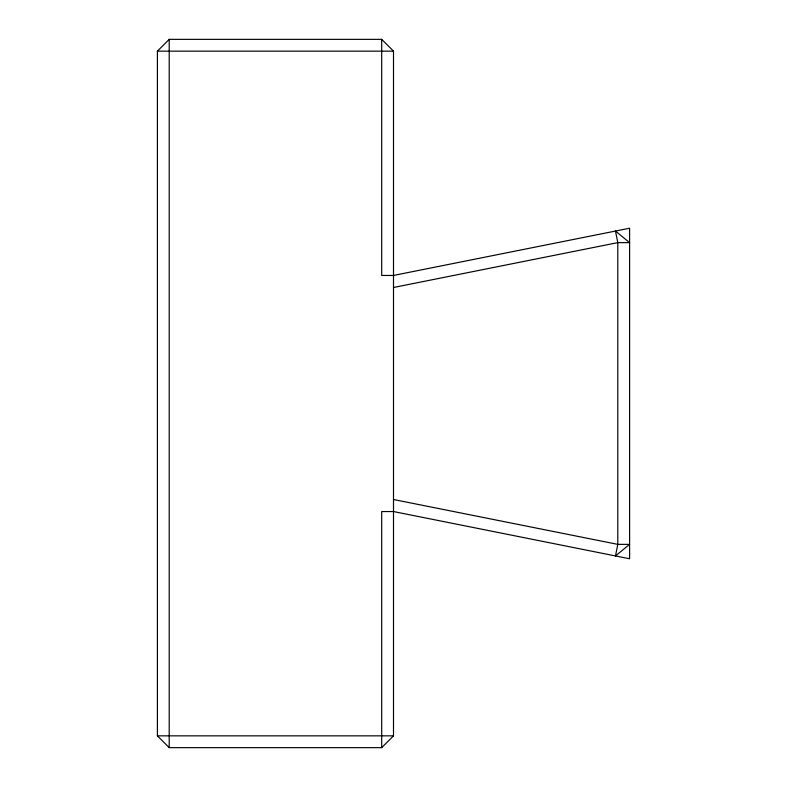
<?xml version="1.0" encoding="UTF-8"?>
<svg xmlns="http://www.w3.org/2000/svg" width="787" height="787" viewBox="0 0 787 787"><rect width="100%" height="100%" fill="white"/><g stroke="black" fill="none" stroke-linecap="round" stroke-linejoin="round"><path stroke-width="1.18" d="M157.4 51.155L169.205 39.35L381.695 39.35L393.5 51.155L393.5 735.845L381.695 747.65L169.205 747.65L157.4 735.845L157.4 51.155L393.5 51.155M393.5 287.491L617.795 242.632L629.6 242.632L615.483 231.053L617.795 242.632L617.795 544.368L615.483 555.947L629.6 544.368L617.795 544.368L393.5 499.509M157.4 735.845L393.5 735.845M381.695 39.35L381.695 275.45L393.5 275.45L629.6 228.23L629.6 558.77L393.5 511.55L381.695 511.55L381.695 747.65M169.205 39.35L169.205 747.65"/></g></svg>
